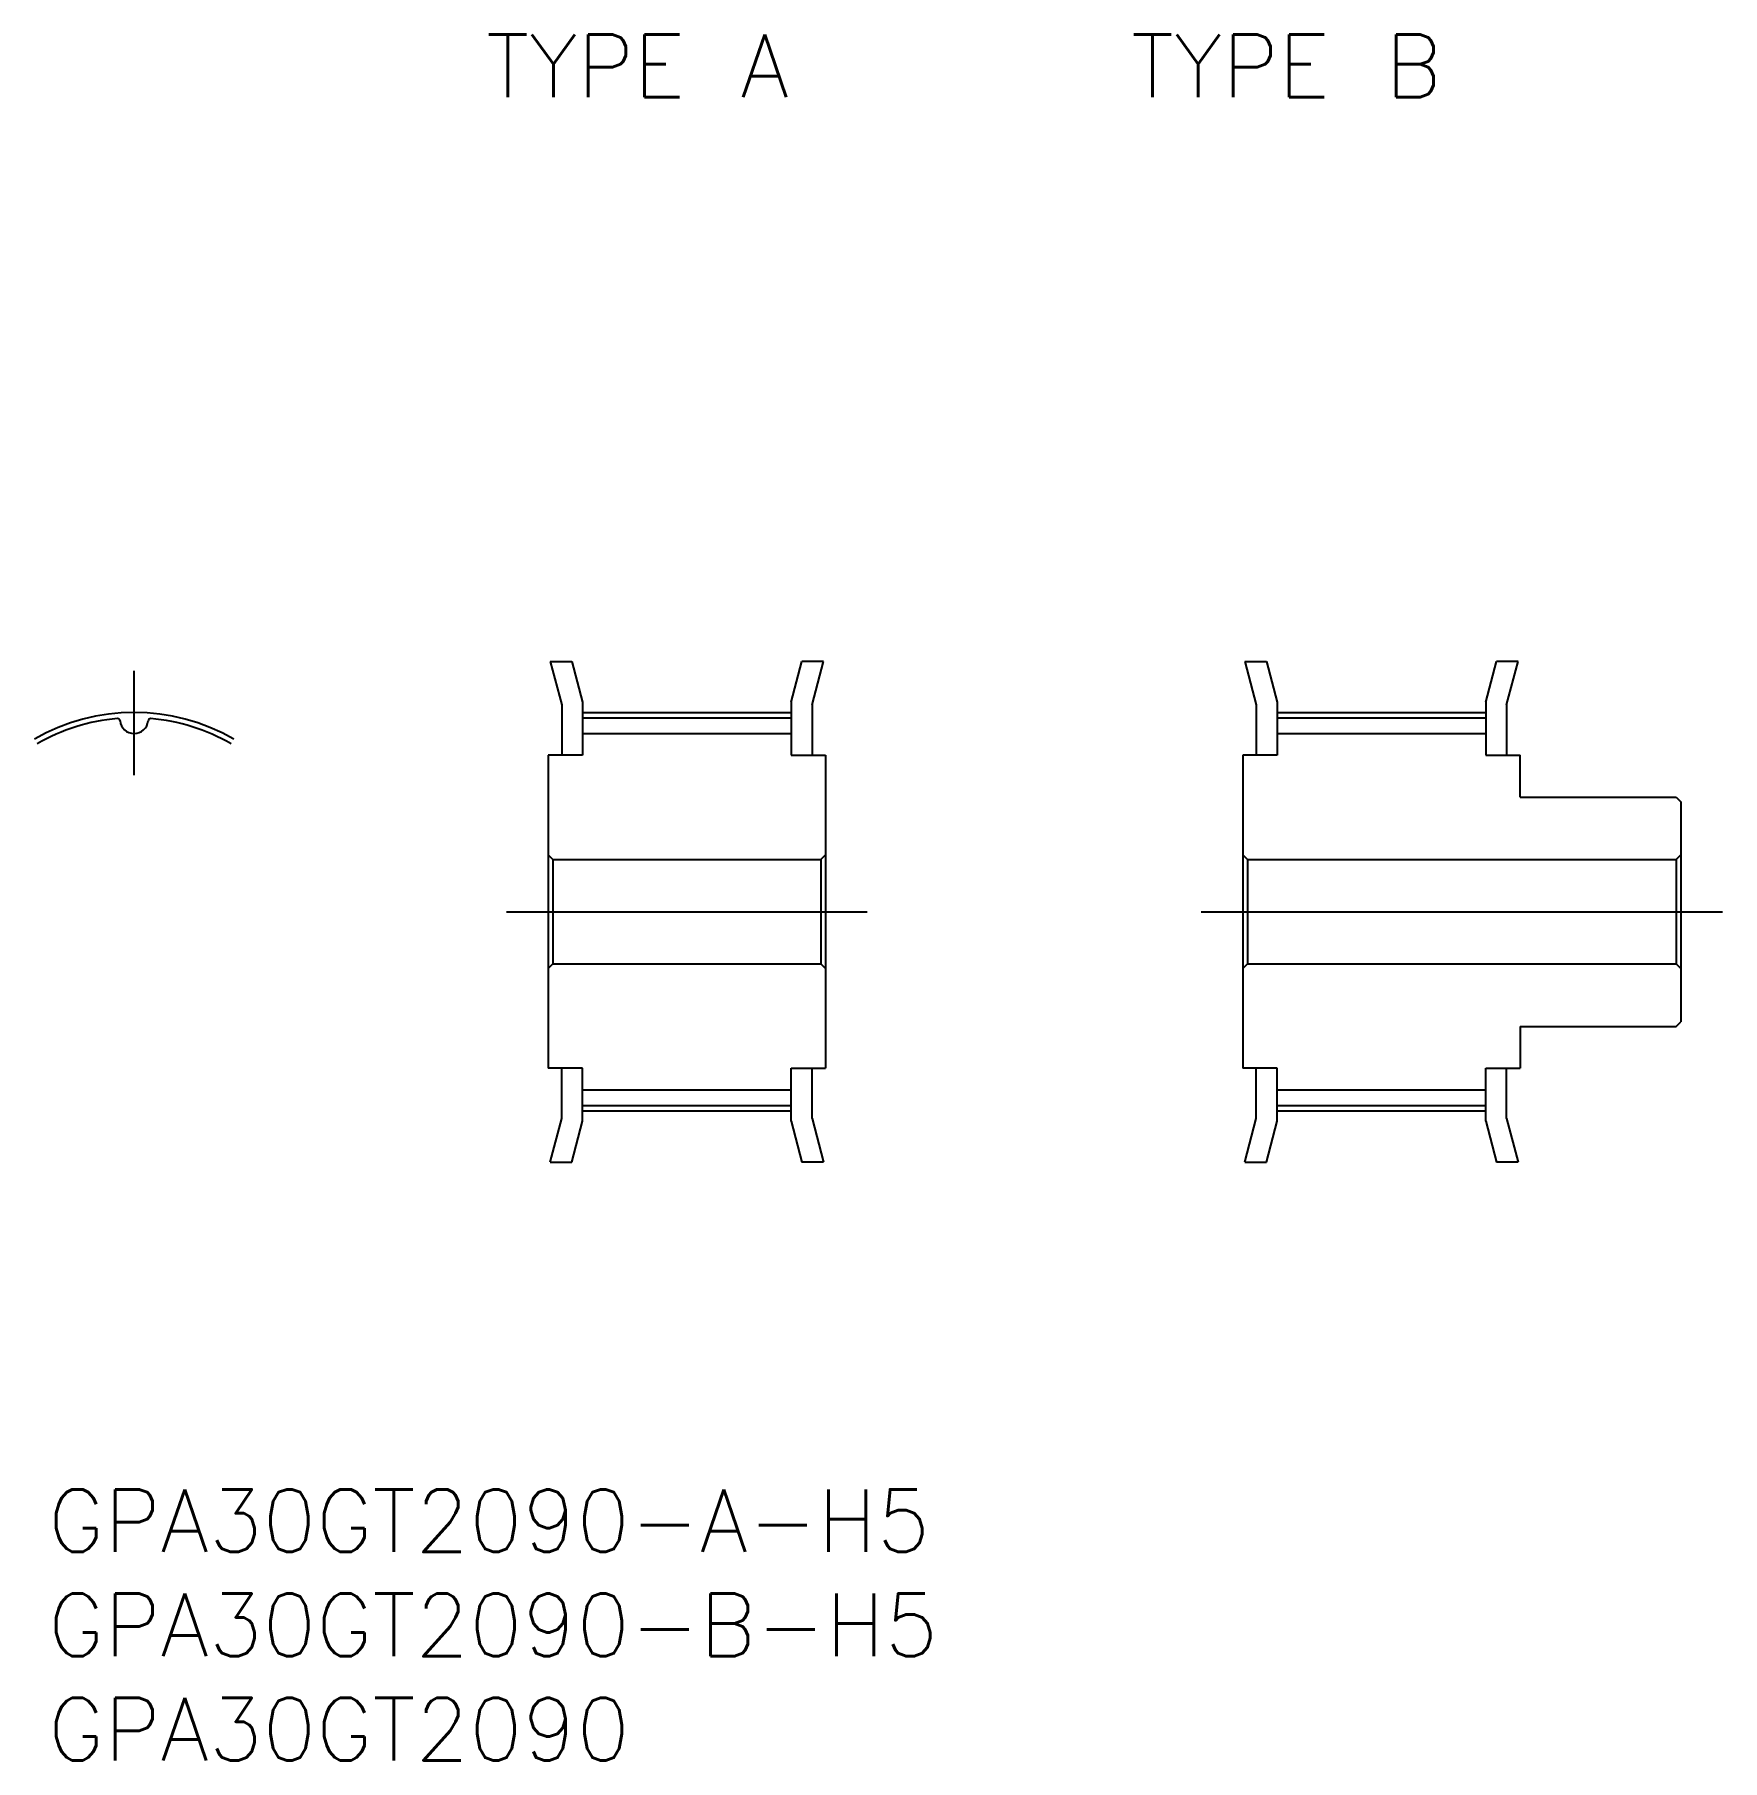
# Model space of a CAD drawing. Extents: x -4.8 to 76.2, y -40.7 to 42.1.
import ezdxf

# ---------------------------------------------------------------- set-up
doc = ezdxf.new("R2010")
doc.units = 0
doc.linetypes.add('CENTER', pattern=[50.8, 31.75, -6.35, 6.35, -6.35])
doc.layers.get('0').update_dxf_attribs({"linetype": 'CONTINUOUS'})
doc.layers.add('CENTER', color=1, linetype='CONTINUOUS')
doc.styles.get("Standard").update_dxf_attribs({"font": 'txt.shx', "height": 3, "bigfont": 'bigfont.shx'})

msp = doc.modelspace()

# ---------------------------------------------------------------- linework, layer by layer
at = {"color": 7, "linetype": 'CONTINUOUS'}
for p, q in [((19.95, 12), (20.5, 9.915)), ((19.95, 12), (20.984, 12)), ((20.984, 12), (21.5, 10.045)), ((31.5, 10.045), (32.016, 12)), ((33.05, 12), (32.016, 12)), ((32.5, 9.915), (33.05, 12)), ((53.25, 12), (53.8, 9.915)), ((53.25, 12), (54.284, 12)), ((54.284, 12), (54.8, 10.045)), ((64.8, 10.045), (65.316, 12)), ((66.35, 12), (65.316, 12)), ((65.8, 9.915), (66.35, 12)), ((21.5, 10.045), (21.5, 7.5)), ((31.5, 10.045), (31.5, 7.5)), ((54.8, 10.045), (54.8, 7.5)), ((64.8, 10.045), (64.8, 7.5)), ((20.5, 9.915), (20.5, 7.5)), ((21.5, 9.295), (31.5, 9.295)), ((32.5, 9.915), (32.5, 7.5)), ((53.8, 9.915), (53.8, 7.5)), ((54.8, 9.295), (64.8, 9.295)), ((65.8, 9.915), (65.8, 7.5)), ((21.5, 8.545), (31.5, 8.545)), ((54.8, 8.545), (64.8, 8.545)), ((19.85, 7.5), (19.85, -7.5)), ((21.5, 7.5), (19.85, 7.5)), ((31.5, 7.5), (33.15, 7.5)), ((33.15, 7.5), (33.15, -7.5)), ((54.8, 7.5), (53.15, 7.5)), ((53.15, 7.5), (53.15, -7.5)), ((64.8, 7.5), (66.45, 7.5)), ((66.45, 5.5), (66.45, 7.5)), ((66.45, 5.5), (73.925, 5.5)), ((73.925, 5.5), (74.15, 5.275)), ((74.15, 5.275), (74.15, -5.275)), ((19.85, 2.725), (20.075, 2.5)), ((20.075, 2.5), (32.925, 2.5)), ((20.075, 2.5), (20.075, -2.5)), ((33.15, 2.725), (32.925, 2.5)), ((32.925, 2.5), (32.925, -2.5)), ((53.15, 2.725), (53.375, 2.5)), ((53.375, 2.5), (73.925, 2.5)), ((53.375, 2.5), (53.375, -2.5)), ((74.15, 2.725), (73.925, 2.5)), ((73.925, 2.5), (73.925, -2.5)), ((19.85, -2.725), (20.075, -2.5)), ((20.075, -2.5), (32.925, -2.5)), ((33.15, -2.725), (32.925, -2.5)), ((53.15, -2.725), (53.375, -2.5)), ((53.375, -2.5), (73.925, -2.5)), ((74.15, -2.725), (73.925, -2.5)), ((66.45, -5.5), (73.925, -5.5)), ((66.45, -5.5), (66.45, -7.5)), ((73.925, -5.5), (74.15, -5.275)), ((21.5, -7.5), (19.85, -7.5)), ((20.5, -9.915), (20.5, -7.5)), ((21.5, -10.045), (21.5, -7.5)), ((31.5, -10.045), (31.5, -7.5)), ((31.5, -7.5), (33.15, -7.5)), ((32.5, -9.915), (32.5, -7.5)), ((54.8, -7.5), (53.15, -7.5)), ((53.8, -9.915), (53.8, -7.5)), ((54.8, -10.045), (54.8, -7.5)), ((64.8, -10.045), (64.8, -7.5)), ((64.8, -7.5), (66.45, -7.5)), ((65.8, -9.915), (65.8, -7.5)), ((21.5, -8.545), (31.5, -8.545)), ((54.8, -8.545), (64.8, -8.545)), ((19.95, -12), (20.5, -9.915)), ((21.5, -9.295), (31.5, -9.295)), ((32.5, -9.915), (33.05, -12)), ((53.25, -12), (53.8, -9.915)), ((54.8, -9.295), (64.8, -9.295)), ((65.8, -9.915), (66.35, -12)), ((20.984, -12), (21.5, -10.045)), ((31.5, -10.045), (32.016, -12)), ((54.284, -12), (54.8, -10.045)), ((64.8, -10.045), (65.316, -12)), ((19.95, -12), (20.984, -12)), ((33.05, -12), (32.016, -12)), ((53.25, -12), (54.284, -12)), ((66.35, -12), (65.316, -12))]:
    msp.add_line(p, q, dxfattribs=at)
for centre, radius, start, end in [((0, 0), 9.295, 94.89967, 120), ((-0.784, 9.149), 0.113, 5.17674, 94.89967), ((0, 9.22), 0.675, 185.17674, 354.82326), ((0.784, 9.149), 0.112, 85.10034, 174.82326), ((0, 0), 9.295, 60, 85.10033)]:
    msp.add_arc(centre, radius, start, end, dxfattribs=at)
at = {"layer": 'CENTER', "color": 1, "linetype": 'CENTER'}
for p, q in [((0, 6.545), (0, 11.55)), ((21.5, 9.55), (31.5, 9.55)), ((54.8, 9.55), (64.8, 9.55)), ((17.85, 0), (35.15, 0)), ((51.15, 0), (76.15, 0)), ((21.5, -9.55), (31.5, -9.55)), ((54.8, -9.55), (64.8, -9.55))]:
    msp.add_line(p, q, dxfattribs=at)
msp.add_arc((0, 0), 9.55, 60, 120, dxfattribs=at)

# ---------------------------------------------------------------- texts
at = {"color": 7, "linetype": 'CONTINUOUS'}
for s, p in [('TYPE A', (16.885, 39.06)), ('TYPE B', (47.798, 39.06)), ('GPA30GT2090-A-H5', (-4.129, -30.695)), ('GPA30GT2090-B-H5', (-4.129, -35.695)), ('GPA30GT2090', (-4.129, -40.695))]:
    msp.add_text(s, height=3, dxfattribs=at).set_placement(p)

doc.saveas('drawing.dxf')
